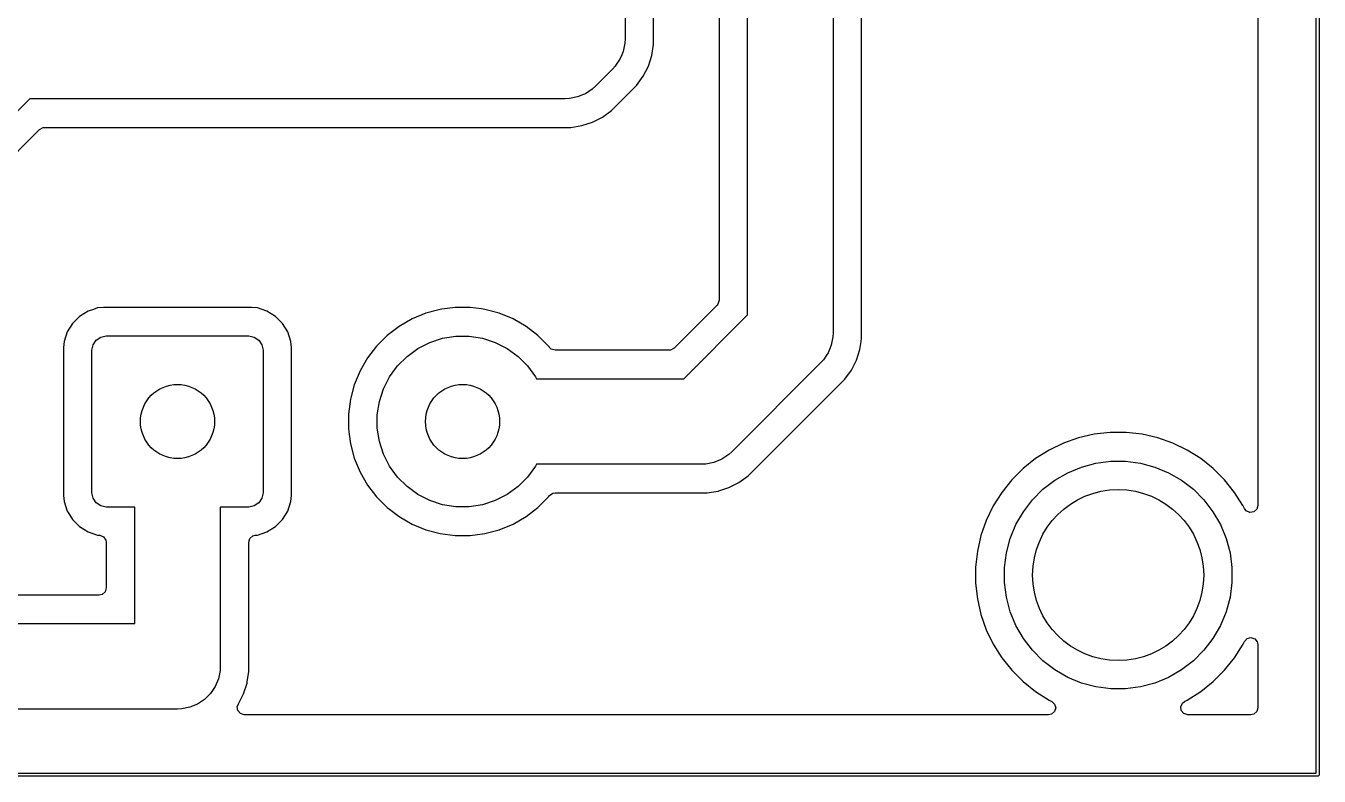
# Model space of a CAD drawing. Header units: millimetres. Extents: x 95 to 195, y -140 to -40.
# Drawn here: x 172.34 to 195.02, y -140.03 to -126.87 of the extents above; entities that cross this region are included whole.
import ezdxf

# ---------------------------------------------------------------- set-up
doc = ezdxf.new("R2010")
doc.units = ezdxf.units.MM
doc.layers.add('B.Cu', color=153, linetype='CONTINUOUS', true_color=0x4d7fc4)

msp = doc.modelspace()

# ---------------------------------------------------------------- linework, layer by layer
at = {"layer": 'B.Cu', "linetype": 'CONTINUOUS'}
for p, q in [((194.975, -139.975), (194.975, -40.025)), ((195.025, -40), (195.025, -140)), ((186.5, -121.25), (186.5, -132.25)), ((187.0005, -132.348417), (187.0005, -121.151583)), ((185, -131.93934), (185, -121.56066)), ((193.9495, -121.523929), (193.9495, -135.280093)), ((184.4995, -121.819336), (184.4995, -131.680664)), ((182.85, -123.305), (182.85, -127.1)), ((183.3505, -127.198422), (183.3505, -123.675808)), ((182.846389, -127.173513), (182.817706, -127.317713)), ((182.85, -127.1), (182.846389, -127.173513)), ((183.319709, -127.392826), (183.3505, -127.198422)), ((182.761441, -127.453548), (182.696994, -127.55)), ((182.792006, -127.379758), (182.761441, -127.453548)), ((182.817706, -127.317713), (182.792006, -127.379758)), ((183.258884, -127.580026), (183.319709, -127.392826)), ((182.63033, -127.63033), (182.33033, -127.93033)), ((182.679758, -127.575795), (182.63033, -127.63033)), ((182.696994, -127.55), (182.679758, -127.575795)), ((183.169524, -127.755405), (183.258884, -127.580026)), ((182.33033, -127.93033), (182.275795, -127.979758)), ((182.614646, -128.353828), (183.053828, -127.914646)), ((183.053828, -127.914646), (183.169524, -127.755405)), ((172.41066, -128.15), (167.83033, -132.73033)), ((181.8, -128.15), (172.41066, -128.15)), ((181.873513, -128.146389), (181.8, -128.15)), ((182.017713, -128.117706), (181.873513, -128.146389)), ((182.120251, -128.075233), (182.017713, -128.117706)), ((182.153548, -128.061441), (182.120251, -128.075233)), ((182.275795, -127.979758), (182.153548, -128.061441)), ((182.455405, -128.469524), (182.614646, -128.353828)), ((181.898422, -128.6505), (182.092826, -128.619709)), ((182.092826, -128.619709), (182.280026, -128.558884)), ((182.280026, -128.558884), (182.455405, -128.469524)), ((168.114646, -133.153828), (172.581655, -128.686819)), ((172.581655, -128.686819), (172.642978, -128.653334)), ((172.642978, -128.653334), (172.669336, -128.6505)), ((172.669336, -128.6505), (181.898422, -128.6505)), ((184.463181, -131.768345), (183.710845, -132.520681)), ((184.479815, -131.747703), (184.463181, -131.768345)), ((184.4995, -131.680664), (184.479815, -131.747703)), ((173.281342, -131.964789), (173.157289, -132.088842)), ((173.430662, -131.872687), (173.281342, -131.964789)), ((173.430667, -131.872685), (173.430662, -131.872687)), ((173.525593, -131.84123), (173.430667, -131.872685)), ((173.597202, -131.817501), (173.525593, -131.84123)), ((173.597203, -131.8175), (173.597202, -131.817501)), ((173.699982, -131.807), (173.597203, -131.8175)), ((173.69999, -131.807), (173.699982, -131.807)), ((176.30001, -131.807), (173.69999, -131.807)), ((176.300017, -131.807), (176.30001, -131.807)), ((176.402796, -131.8175), (176.300017, -131.807)), ((176.402798, -131.817501), (176.402796, -131.8175)), ((176.569335, -131.872686), (176.402798, -131.817501)), ((176.718656, -131.964788), (176.569335, -131.872686)), ((176.842712, -132.088844), (176.718656, -131.964788)), ((179.113299, -132.009458), (178.886196, -132.140575)), ((179.113309, -132.009453), (179.113299, -132.009458)), ((179.355571, -131.909105), (179.113309, -132.009453)), ((179.355581, -131.909102), (179.355571, -131.909105)), ((179.608884, -131.84123), (179.355581, -131.909102)), ((179.637772, -131.837426), (179.608884, -131.84123)), ((179.868872, -131.807), (179.637772, -131.837426)), ((179.86888, -131.807), (179.868872, -131.807)), ((180.13112, -131.807), (179.86888, -131.807)), ((180.131127, -131.807), (180.13112, -131.807)), ((180.333339, -131.833623), (180.131127, -131.807)), ((180.391116, -131.84123), (180.333339, -131.833623)), ((180.644419, -131.909102), (180.391116, -131.84123)), ((180.644421, -131.909103), (180.644419, -131.909102)), ((180.644428, -131.909105), (180.644421, -131.909103)), ((180.88669, -132.009453), (180.644428, -131.909105)), ((180.8867, -132.009458), (180.88669, -132.009453)), ((181.113803, -132.140575), (180.8867, -132.009458)), ((183.88184, -133.0575), (185, -131.93934)), ((173.065186, -132.238165), (173.010001, -132.404702)), ((173.065187, -132.238162), (173.065186, -132.238165)), ((173.157289, -132.088842), (173.065187, -132.238162)), ((176.934814, -132.238165), (176.842712, -132.088844)), ((176.989999, -132.404702), (176.934814, -132.238165)), ((178.886196, -132.140575), (178.678148, -132.300218)), ((181.321851, -132.300218), (181.113803, -132.140575)), ((186.5, -132.25), (186.496389, -132.323513)), ((173.01, -132.404703), (172.9995, -132.507482)), ((173.010001, -132.404703), (173.01, -132.404703)), ((173.010001, -132.404702), (173.010001, -132.404703)), ((173.5, -132.557499), (173.51903, -132.461829)), ((173.51903, -132.461829), (173.573223, -132.380723)), ((173.573223, -132.380723), (173.654329, -132.32653)), ((173.654329, -132.32653), (173.75, -132.307501)), ((173.75, -132.307501), (176.250001, -132.3075)), ((176.250001, -132.3075), (176.345671, -132.32653)), ((176.345671, -132.32653), (176.426777, -132.380723)), ((176.426777, -132.380723), (176.48097, -132.461829)), ((176.48097, -132.461829), (176.499999, -132.5575)), ((177.0005, -132.50749), (176.989999, -132.404702)), ((178.678148, -132.300218), (178.492718, -132.485648)), ((179.216252, -132.52854), (179.425975, -132.421681)), ((179.425975, -132.421681), (179.649832, -132.348945)), ((179.649832, -132.348945), (179.882311, -132.312124)), ((179.882311, -132.312124), (180.117689, -132.312124)), ((180.117689, -132.312124), (180.350168, -132.348945)), ((180.350168, -132.348945), (180.574025, -132.421681)), ((180.574025, -132.421681), (180.783748, -132.52854)), ((181.32186, -132.300226), (181.321851, -132.300218)), ((181.507274, -132.48564), (181.32186, -132.300226)), ((186.467706, -132.467713), (186.436593, -132.542826)), ((186.496389, -132.323513), (186.467706, -132.467713)), ((186.969709, -132.542826), (186.991724, -132.403829)), ((186.991724, -132.403829), (187.0005, -132.348417)), ((172.9995, -132.507482), (172.9995, -135.107517)), ((173.500001, -135.0575), (173.5, -132.557499)), ((176.499999, -132.5575), (176.5, -135.057501)), ((177.0005, -135.10751), (177.0005, -132.50749)), ((178.333075, -132.693696), (178.201958, -132.920799)), ((178.492718, -132.485648), (178.333075, -132.693696)), ((178.859391, -132.833328), (179.025828, -132.666891)), ((179.025828, -132.666891), (179.216252, -132.52854)), ((180.783748, -132.52854), (180.974172, -132.666891)), ((180.974172, -132.666891), (181.140609, -132.833328)), ((181.507277, -132.485644), (181.507274, -132.48564)), ((181.507282, -132.485649), (181.507277, -132.485644)), ((181.523332, -132.506566), (181.507282, -132.485649)), ((181.524808, -132.508489), (181.523332, -132.506566)), ((181.556143, -132.537315), (181.524808, -132.508489)), ((181.623182, -132.557), (181.556143, -132.537315)), ((183.623164, -132.557), (181.623182, -132.557)), ((183.649522, -132.554166), (183.623164, -132.557)), ((183.710845, -132.520681), (183.649522, -132.554166)), ((186.382773, -132.646453), (186.329759, -132.725795)), ((186.411441, -132.603548), (186.382773, -132.646453)), ((186.436593, -132.542826), (186.411441, -132.603548)), ((186.908884, -132.730026), (186.969709, -132.542826)), ((178.201953, -132.920809), (178.101605, -133.163071)), ((178.201958, -132.920799), (178.201953, -132.920809)), ((178.72104, -133.023752), (178.859391, -132.833328)), ((181.140609, -132.833328), (181.27896, -133.023752)), ((186.28033, -132.78033), (184.72283, -134.33783)), ((186.329759, -132.725795), (186.28033, -132.78033)), ((186.703829, -133.064645), (186.819524, -132.905405)), ((186.819524, -132.905405), (186.908884, -132.730026)), ((178.614181, -133.233475), (178.72104, -133.023752)), ((181.27896, -133.023752), (181.296155, -133.0575)), ((181.296155, -133.0575), (183.88184, -133.0575)), ((185.007146, -134.761328), (186.703829, -133.064645)), ((178.101602, -133.163081), (178.039529, -133.394744)), ((178.101605, -133.163071), (178.101602, -133.163081)), ((178.541445, -133.457332), (178.614181, -133.233475)), ((178.03373, -133.416385), (177.9995, -133.676372)), ((178.039529, -133.394744), (178.03373, -133.416385)), ((178.504624, -133.689811), (178.541445, -133.457332)), ((177.9995, -133.676372), (177.9995, -133.938627)), ((178.504624, -133.925189), (178.504624, -133.689811)), ((177.9995, -133.938627), (178.011655, -134.030945)), ((178.011655, -134.030945), (178.03373, -134.198616)), ((178.541445, -134.157668), (178.504624, -133.925189)), ((191.080487, -134.030945), (190.806682, -134.093439)), ((191.080505, -134.030942), (191.080487, -134.030945)), ((191.359568, -133.9995), (191.080505, -134.030942)), ((191.359575, -133.9995), (191.359568, -133.9995)), ((191.640425, -133.9995), (191.359575, -133.9995)), ((191.640431, -133.9995), (191.640425, -133.9995)), ((191.919494, -134.030942), (191.640431, -133.9995)), ((191.919512, -134.030945), (191.919494, -134.030942)), ((192.193317, -134.093439), (191.919512, -134.030945)), ((178.03373, -134.198616), (178.10134, -134.450942)), ((178.614181, -134.381525), (178.541445, -134.157668)), ((190.541588, -134.1862), (190.288557, -134.308053)), ((190.80667, -134.093443), (190.541588, -134.1862)), ((190.806682, -134.093439), (190.80667, -134.093443)), ((192.193329, -134.093443), (192.193317, -134.093439)), ((192.458411, -134.1862), (192.193329, -134.093443)), ((192.711442, -134.308053), (192.458411, -134.1862)), ((178.10134, -134.450942), (178.101602, -134.451918)), ((178.101602, -134.451918), (178.101605, -134.451928)), ((178.101605, -134.451928), (178.201953, -134.69419)), ((178.72104, -134.591248), (178.614181, -134.381525)), ((184.518726, -134.480258), (184.410213, -134.525206)), ((184.546048, -134.468941), (184.518726, -134.480258)), ((184.668295, -134.387258), (184.546048, -134.468941)), ((184.72283, -134.33783), (184.668295, -134.387258)), ((190.050753, -134.457476), (189.831175, -134.632583)), ((190.288557, -134.308053), (190.050753, -134.457476)), ((191.109819, -134.538429), (191.369194, -134.504282)), ((191.369194, -134.504282), (191.630806, -134.504282)), ((191.630806, -134.504282), (191.890181, -134.538429)), ((192.711445, -134.308055), (192.711442, -134.308053)), ((192.949248, -134.457477), (192.711445, -134.308055)), ((193.168825, -134.632584), (192.949248, -134.457477)), ((178.201953, -134.69419), (178.201958, -134.6942)), ((178.201958, -134.6942), (178.333075, -134.921303)), ((178.859391, -134.781672), (178.72104, -134.591248)), ((181.27896, -134.591248), (181.140609, -134.781672)), ((181.296155, -134.5575), (181.27896, -134.591248)), ((184.1925, -134.5575), (181.296155, -134.5575)), ((184.266013, -134.553889), (184.1925, -134.5575)), ((184.410213, -134.525206), (184.266013, -134.553889)), ((189.831175, -134.632583), (189.632583, -134.831175)), ((190.38886, -134.837061), (190.615423, -134.706255)), ((190.615423, -134.706255), (190.857121, -134.60614)), ((190.857121, -134.60614), (191.109819, -134.538429)), ((191.890181, -134.538429), (192.142879, -134.60614)), ((192.142879, -134.60614), (192.384577, -134.706255)), ((192.384577, -134.706255), (192.61114, -134.837061)), ((193.367416, -134.831175), (193.168825, -134.632584)), ((178.333075, -134.921303), (178.492718, -135.129351)), ((179.025828, -134.948109), (178.859391, -134.781672)), ((179.216252, -135.08646), (179.025828, -134.948109)), ((180.974172, -134.948109), (180.783748, -135.08646)), ((181.140609, -134.781672), (180.974172, -134.948109)), ((184.493562, -135.024533), (184.672526, -134.966384)), ((184.672526, -134.966384), (184.847905, -134.877024)), ((184.847905, -134.877024), (185.007146, -134.761328)), ((189.632583, -134.831175), (189.457477, -135.050752)), ((190.181308, -134.99632), (190.38886, -134.837061)), ((192.61114, -134.837061), (192.818692, -134.99632)), ((193.542523, -135.050752), (193.367416, -134.831175)), ((172.9995, -135.107517), (173.01, -135.210296)), ((173.51903, -135.153171), (173.500001, -135.0575)), ((173.573223, -135.234277), (173.51903, -135.153171)), ((176.48097, -135.153171), (176.426777, -135.234277)), ((176.5, -135.057501), (176.48097, -135.153171)), ((176.989999, -135.210298), (177.0005, -135.10751)), ((178.492718, -135.129351), (178.492726, -135.12936)), ((178.492726, -135.12936), (178.67814, -135.314774)), ((179.425975, -135.193319), (179.216252, -135.08646)), ((179.649832, -135.266055), (179.425975, -135.193319)), ((180.574025, -135.193319), (180.350168, -135.266055)), ((180.783748, -135.08646), (180.574025, -135.193319)), ((181.32186, -135.314774), (181.507274, -135.12936)), ((181.507274, -135.12936), (181.507275, -135.129357)), ((181.507275, -135.129357), (181.507282, -135.129351)), ((181.507282, -135.129351), (181.524808, -135.106511)), ((181.524808, -135.106511), (181.581237, -135.06531)), ((181.581237, -135.06531), (181.623182, -135.058)), ((181.623182, -135.058), (184.290922, -135.058)), ((184.290922, -135.058), (184.485326, -135.027209)), ((184.485326, -135.027209), (184.493562, -135.024533)), ((189.457477, -135.050752), (189.308053, -135.288557)), ((189.837061, -135.38886), (189.99632, -135.181308)), ((189.99632, -135.181308), (190.181308, -134.99632)), ((192.818692, -134.99632), (193.00368, -135.181308)), ((193.00368, -135.181308), (193.162939, -135.38886)), ((193.686883, -135.2805), (193.542523, -135.050752)), ((173.01, -135.210296), (173.065185, -135.376832)), ((173.065185, -135.376832), (173.065187, -135.376837)), ((173.065187, -135.376837), (173.080783, -135.402122)), ((173.080783, -135.402122), (173.157288, -135.526156)), ((173.654329, -135.28847), (173.573223, -135.234277)), ((173.749999, -135.3075), (173.654329, -135.28847)), ((174.25, -135.307499), (173.749999, -135.3075)), ((174.25, -137.35), (174.25, -135.307499)), ((176.25, -135.307499), (175.75, -135.307499)), ((175.75, -135.307499), (175.75, -138.1)), ((176.345671, -135.28847), (176.25, -135.307499)), ((176.426777, -135.234277), (176.345671, -135.28847)), ((176.842712, -135.526156), (176.934814, -135.376835)), ((176.934814, -135.376835), (176.989999, -135.210298)), ((178.67814, -135.314774), (178.678148, -135.314781)), ((178.678148, -135.314781), (178.678149, -135.314782)), ((178.678149, -135.314782), (178.720308, -135.347132)), ((178.720308, -135.347132), (178.886196, -135.474424)), ((179.882311, -135.302876), (179.649832, -135.266055)), ((180.117689, -135.302876), (179.882311, -135.302876)), ((180.350168, -135.266055), (180.117689, -135.302876)), ((181.113803, -135.474424), (181.321851, -135.314782)), ((181.321851, -135.314782), (181.321855, -135.314777)), ((181.321855, -135.314777), (181.32186, -135.314774)), ((189.308053, -135.288557), (189.1862, -135.541588)), ((189.706255, -135.615423), (189.837061, -135.38886)), ((193.162939, -135.38886), (193.293745, -135.615423)), ((193.691946, -135.288557), (193.686883, -135.2805)), ((193.71378, -135.333895), (193.691946, -135.288557)), ((193.744297, -135.373806), (193.71378, -135.333895)), ((193.807853, -135.402831), (193.744297, -135.373806)), ((193.877011, -135.392887), (193.807853, -135.402831)), ((193.929815, -135.347132), (193.877011, -135.392887)), ((193.9495, -135.280093), (193.929815, -135.347132)), ((173.157288, -135.526156), (173.281344, -135.650212)), ((173.281344, -135.650212), (173.430665, -135.742314)), ((176.569335, -135.742314), (176.718656, -135.650212)), ((176.718656, -135.650212), (176.842712, -135.526156)), ((178.886196, -135.474424), (179.113299, -135.605541)), ((179.113299, -135.605541), (179.113309, -135.605546)), ((179.113309, -135.605546), (179.355571, -135.705894)), ((180.644419, -135.705898), (180.886697, -135.605543)), ((180.886697, -135.605543), (181.113803, -135.474424)), ((189.1862, -135.541588), (189.093443, -135.80667)), ((189.60614, -135.857121), (189.706255, -135.615423)), ((193.293745, -135.615423), (193.39386, -135.857121)), ((173.430665, -135.742314), (173.597202, -135.797499)), ((173.597202, -135.797499), (173.638102, -135.801677)), ((173.638102, -135.801677), (173.702793, -135.828072)), ((173.702793, -135.828072), (173.742945, -135.885253)), ((176.2505, -135.925035), (176.270185, -135.857996)), ((176.270185, -135.857996), (176.322989, -135.812241)), ((176.322989, -135.812241), (176.361897, -135.801677)), ((176.361897, -135.801677), (176.402798, -135.797499)), ((176.402798, -135.797499), (176.569335, -135.742314)), ((179.355571, -135.705894), (179.355581, -135.705898)), ((179.355581, -135.705898), (179.608884, -135.77377)), ((179.608884, -135.77377), (179.86888, -135.808)), ((179.86888, -135.808), (179.868887, -135.808)), ((179.868887, -135.808), (180.131113, -135.808)), ((180.131113, -135.808), (180.13112, -135.808)), ((180.13112, -135.808), (180.391116, -135.77377)), ((180.391116, -135.77377), (180.644419, -135.705898)), ((189.093439, -135.806682), (189.030945, -136.080487)), ((189.093443, -135.80667), (189.093439, -135.806682)), ((189.538429, -136.109819), (189.60614, -135.857121)), ((193.39386, -135.857121), (193.461571, -136.109819)), ((173.742945, -135.885253), (173.7495, -135.925035)), ((173.7495, -135.925035), (173.7495, -136.7255)), ((176.2505, -138.198422), (176.2505, -135.925035)), ((189.030942, -136.080505), (188.9995, -136.359568)), ((189.030945, -136.080487), (189.030942, -136.080505)), ((189.504282, -136.369194), (189.538429, -136.109819)), ((193.461571, -136.109819), (193.495718, -136.369194)), ((188.9995, -136.359568), (188.9995, -136.640431)), ((189.504282, -136.630806), (189.504282, -136.369194)), ((193.495718, -136.369194), (193.495718, -136.630806)), ((173.7495, -136.7255), (173.729815, -136.792539)), ((188.9995, -136.640431), (189.030942, -136.919494)), ((189.538429, -136.890181), (189.504282, -136.630806)), ((193.495718, -136.630806), (193.461571, -136.890181)), ((173.6255, -136.8495), (162.9745, -136.8495)), ((173.677011, -136.838294), (173.6255, -136.8495)), ((173.729815, -136.792539), (173.677011, -136.838294)), ((189.030942, -136.919494), (189.030945, -136.919512)), ((189.030945, -136.919512), (189.093439, -137.193317)), ((189.60614, -137.142879), (189.538429, -136.890181)), ((193.461571, -136.890181), (193.39386, -137.142879)), ((189.093439, -137.193317), (189.093443, -137.193329)), ((189.093443, -137.193329), (189.1862, -137.458411)), ((189.706255, -137.384577), (189.60614, -137.142879)), ((193.39386, -137.142879), (193.293745, -137.384577)), ((165.1, -137.35), (174.25, -137.35)), ((189.1862, -137.458411), (189.308053, -137.711442)), ((189.837061, -137.61114), (189.706255, -137.384577)), ((193.293745, -137.384577), (193.162939, -137.61114)), ((189.99632, -137.818692), (189.837061, -137.61114)), ((193.162939, -137.61114), (193.00368, -137.818692)), ((193.691948, -137.711439), (193.71378, -137.666105)), ((193.71378, -137.666105), (193.760602, -137.614245)), ((193.760602, -137.614245), (193.828029, -137.595932)), ((193.828029, -137.595932), (193.894653, -137.616979)), ((193.894653, -137.616979), (193.939321, -137.670705)), ((193.939321, -137.670705), (193.9495, -137.719906)), ((189.308053, -137.711442), (189.308055, -137.711445)), ((189.308055, -137.711445), (189.457477, -137.949248)), ((190.181308, -138.00368), (189.99632, -137.818692)), ((193.00368, -137.818692), (192.818692, -138.00368)), ((193.542523, -137.949248), (193.691945, -137.711445)), ((193.691945, -137.711445), (193.691948, -137.711439)), ((193.9495, -137.719906), (193.9495, -138.8255)), ((175.75, -138.1), (175.746389, -138.173513)), ((189.457477, -137.949248), (189.632584, -138.168825)), ((190.38886, -138.162939), (190.181308, -138.00368)), ((192.818692, -138.00368), (192.61114, -138.162939)), ((193.367416, -138.168825), (193.542523, -137.949248)), ((175.717705, -138.317714), (175.661441, -138.453548)), ((175.746389, -138.173513), (175.717705, -138.317714)), ((176.219709, -138.392826), (176.223734, -138.367416)), ((176.223734, -138.367416), (176.2505, -138.198422)), ((189.632584, -138.168825), (189.831175, -138.367416)), ((189.831175, -138.367416), (190.050752, -138.542523)), ((190.615423, -138.293745), (190.38886, -138.162939)), ((190.857121, -138.39386), (190.615423, -138.293745)), ((192.384577, -138.293745), (192.142879, -138.39386)), ((192.61114, -138.162939), (192.384577, -138.293745)), ((192.949248, -138.542523), (193.168825, -138.367416)), ((193.168825, -138.367416), (193.367416, -138.168825)), ((175.579758, -138.575795), (175.475795, -138.679758)), ((175.661441, -138.453548), (175.579758, -138.575795)), ((176.069524, -138.755405), (176.158884, -138.580025)), ((176.158884, -138.580025), (176.219709, -138.392826)), ((190.050752, -138.542523), (190.288555, -138.691945)), ((191.109819, -138.461571), (190.857121, -138.39386)), ((191.369194, -138.495718), (191.109819, -138.461571)), ((191.630806, -138.495718), (191.369194, -138.495718)), ((191.890181, -138.461571), (191.630806, -138.495718)), ((192.142879, -138.39386), (191.890181, -138.461571)), ((192.711445, -138.691945), (192.949248, -138.542523)), ((175.217714, -138.817705), (175.073513, -138.846389)), ((175.353548, -138.761441), (175.217714, -138.817705)), ((175.475795, -138.679758), (175.353548, -138.761441)), ((176.049132, -138.807853), (176.06838, -138.76042)), ((176.059076, -138.877011), (176.049132, -138.807853)), ((176.066978, -138.759561), (176.069519, -138.755413)), ((176.06838, -138.76042), (176.066978, -138.759561)), ((176.069519, -138.755413), (176.06952, -138.755409)), ((176.06952, -138.755409), (176.069524, -138.755405)), ((190.288555, -138.691945), (190.288557, -138.691946)), ((190.288557, -138.691946), (190.333895, -138.71378)), ((190.333895, -138.71378), (190.385754, -138.760603)), ((190.404067, -138.82803), (190.383019, -138.894654)), ((190.385754, -138.760603), (190.404067, -138.82803)), ((192.597169, -138.807853), (192.626194, -138.744297)), ((192.607113, -138.877011), (192.597169, -138.807853)), ((192.626194, -138.744297), (192.666105, -138.71378)), ((192.666105, -138.71378), (192.688705, -138.702895)), ((192.688705, -138.702895), (192.711445, -138.691945)), ((193.9495, -138.8255), (193.929815, -138.892539)), ((175, -138.85), (165.1, -138.85)), ((175.073513, -138.846389), (175, -138.85)), ((176.104831, -138.929815), (176.059076, -138.877011)), ((176.17187, -138.9495), (176.104831, -138.929815)), ((190.280093, -138.9495), (176.17187, -138.9495)), ((190.329293, -138.939322), (190.280093, -138.9495)), ((190.383019, -138.894654), (190.329293, -138.939322)), ((192.652868, -138.929815), (192.607113, -138.877011)), ((192.719907, -138.9495), (192.652868, -138.929815)), ((193.8255, -138.9495), (192.719907, -138.9495)), ((193.877011, -138.938294), (193.8255, -138.9495)), ((193.929815, -138.892539), (193.877011, -138.938294)), ((195, -140.025), (95, -140.025)), ((95.025, -139.975), (194.975, -139.975)), ((195.009567, -140.023097), (195, -140.025)), ((195.023097, -140.009567), (195.009567, -140.023097)), ((195.025, -140), (195.023097, -140.009567))]:
    msp.add_line(p, q, dxfattribs=at)
at = {"layer": 'B.Cu'}
for centre, radius in [((175, -133.8075), 0.65), ((175, -133.8075), 0.65), ((175, -133.8075), 0.65), ((180, -133.8075), 0.65), ((180, -133.8075), 0.65), ((180, -133.8075), 0.65), ((191.5, -136.5), 1.5), ((191.5, -136.5), 1.5)]:
    msp.add_circle(centre, radius, dxfattribs=at)

doc.saveas('drawing.dxf')
